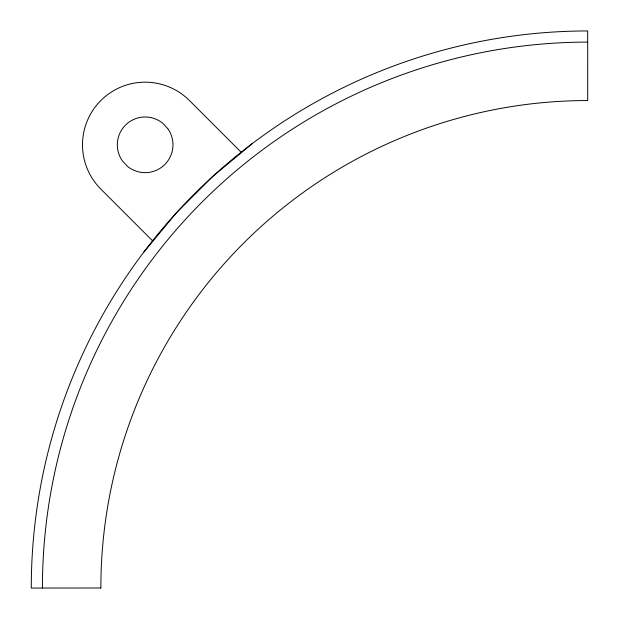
<?xml version="1.0" encoding="UTF-8"?>
<svg xmlns="http://www.w3.org/2000/svg" width="619" height="619" viewBox="0 0 619 619"><rect width="100%" height="100%" fill="white"/><g stroke="black" fill="none" stroke-linecap="round" stroke-linejoin="round"><path stroke-width="0.93" d="M143.523 252.467L176.345 212.882L212.688 176.492L252.235 143.616M241.472 152.56L189.429 100.518A62.635 62.635 0 0 0 100.851 100.518A62.635 62.635 0 0 0 100.851 189.097L152.901 241.155M42.425 588.042A545.602 545.602 0 0 1 587.686 42.1M100.874 588.004L31.283 588.05A556.752 556.752 0 0 1 587.679 30.95L587.717 100.541A487.153 487.153 0 0 0 100.874 588.004M167.726 128.535L162.743 123.243A27.84 27.84 0 0 0 122.554 161.079L127.529 166.372A27.84 27.84 0 0 0 167.726 128.535"/></g></svg>
